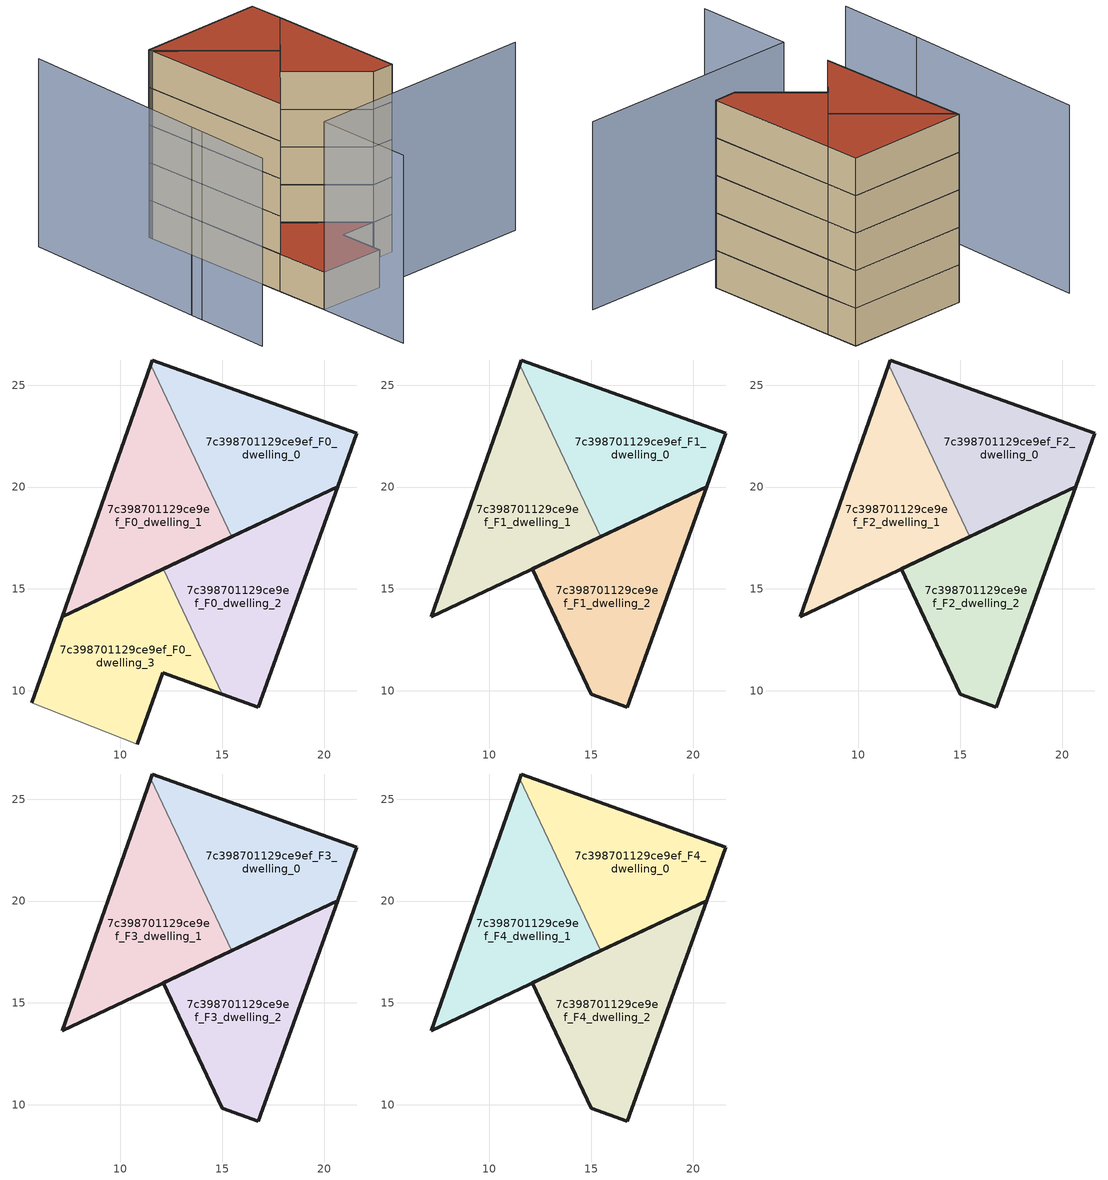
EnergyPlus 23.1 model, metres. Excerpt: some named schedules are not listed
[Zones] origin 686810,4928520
7c398701129ce9ef_F0_dwelling_0
 floor ground (EU_floor_Construction): 20.66,20.02 21.6,22.63 11.57,26.23 11.48,26 15.46,17.57 z0
 wall outside (EU_wall_Construction): 11.48,26 11.57,26.23 21.6,22.63 20.66,20.02 15.46,17.57 z0:3
 wall to 7c398701129ce9ef_F0_dwelling_1 (EU_wall_Construction): 15.46,17.57 11.48,26 z0:3
7c398701129ce9ef_F0_dwelling_1
 floor ground (EU_floor_Construction): 15.46,17.57 11.48,26 7.14,13.64 z0
 wall outside (EU_wall_Construction): 15.46,17.57 7.14,13.64 11.48,26 z0:3
7c398701129ce9ef_F0_dwelling_2
 floor ground (EU_floor_Construction): 16.78,9.2 20.66,20.02 12.11,15.99 15.01,9.84 z0
 wall outside (EU_wall_Construction): 12.11,15.99 20.66,20.02 16.78,9.2 15.01,9.84 z0:3
 wall to 7c398701129ce9ef_F0_dwelling_3 (EU_wall_Construction): 15.01,9.84 12.11,15.99 z0:3
7c398701129ce9ef_F0_dwelling_3
 floor ground (EU_floor_Construction): 15.01,9.84 12.11,15.99 7.14,13.64 5.66,9.42 10.84,7.39 12.09,10.89 z0
 wall outside (EU_wall_Construction): 5.66,9.42 7.14,13.64 12.11,15.99 / 15.01,9.84 12.09,10.89 10.84,7.39 z0:3
 wall adiabatic (EU_wall_Construction): 10.84,7.39 5.66,9.42 z0:3
 roof outside (EU_roof_Construction): 12.11,15.99 15.01,9.84 12.09,10.89 10.84,7.39 5.66,9.42 7.14,13.64 z3
7c398701129ce9ef_F1_dwelling_0
 floor to 7c398701129ce9ef_F0_dwelling_0 (EU_floor_Construction): 20.66,20.02 21.6,22.63 11.57,26.23 11.48,26 15.46,17.57 z3
 wall outside (EU_wall_Construction): 11.48,26 11.57,26.23 21.6,22.63 20.66,20.02 15.46,17.57 z3:6
 wall to 7c398701129ce9ef_F1_dwelling_1 (EU_wall_Construction): 15.46,17.57 11.48,26 z3:6
7c398701129ce9ef_F1_dwelling_1
 floor to 7c398701129ce9ef_F0_dwelling_1 (EU_floor_Construction): 15.46,17.57 11.48,26 7.14,13.64 z3
 wall outside (EU_wall_Construction): 15.46,17.57 7.14,13.64 11.48,26 z3:6
7c398701129ce9ef_F1_dwelling_2
 floor to 7c398701129ce9ef_F0_dwelling_2 (EU_floor_Construction): 16.78,9.2 20.66,20.02 12.11,15.99 15.01,9.84 z3
 wall outside (EU_wall_Construction): 16.78,9.2 15.01,9.84 12.11,15.99 20.66,20.02 16.78,9.2 z3:6
7c398701129ce9ef_F2_dwelling_0
 floor to 7c398701129ce9ef_F1_dwelling_0 (EU_floor_Construction): 20.66,20.02 21.6,22.63 11.57,26.23 11.48,26 15.46,17.57 z6
 wall outside (EU_wall_Construction): 11.48,26 11.57,26.23 21.6,22.63 20.66,20.02 15.46,17.57 z6:9
 wall to 7c398701129ce9ef_F2_dwelling_1 (EU_wall_Construction): 15.46,17.57 11.48,26 z6:9
7c398701129ce9ef_F2_dwelling_1
 floor to 7c398701129ce9ef_F1_dwelling_1 (EU_floor_Construction): 15.46,17.57 11.48,26 7.14,13.64 z6
 wall outside (EU_wall_Construction): 15.46,17.57 7.14,13.64 11.48,26 z6:9
7c398701129ce9ef_F2_dwelling_2
 floor to 7c398701129ce9ef_F1_dwelling_2 (EU_floor_Construction): 16.78,9.2 20.66,20.02 12.11,15.99 15.01,9.84 z6
 wall outside (EU_wall_Construction): 16.78,9.2 15.01,9.84 12.11,15.99 20.66,20.02 16.78,9.2 z6:9
7c398701129ce9ef_F3_dwelling_0
 floor to 7c398701129ce9ef_F2_dwelling_0 (EU_floor_Construction): 20.66,20.02 21.6,22.63 11.57,26.23 11.48,26 15.46,17.57 z9
 wall outside (EU_wall_Construction): 11.48,26 11.57,26.23 21.6,22.63 20.66,20.02 15.46,17.57 z9:12
 wall to 7c398701129ce9ef_F3_dwelling_1 (EU_wall_Construction): 15.46,17.57 11.48,26 z9:12
7c398701129ce9ef_F3_dwelling_1
 floor to 7c398701129ce9ef_F2_dwelling_1 (EU_floor_Construction): 15.46,17.57 11.48,26 7.14,13.64 z9
 wall outside (EU_wall_Construction): 15.46,17.57 7.14,13.64 11.48,26 z9:12
7c398701129ce9ef_F3_dwelling_2
 floor to 7c398701129ce9ef_F2_dwelling_2 (EU_floor_Construction): 16.78,9.2 20.66,20.02 12.11,15.99 15.01,9.84 z9
 wall outside (EU_wall_Construction): 16.78,9.2 15.01,9.84 12.11,15.99 20.66,20.02 16.78,9.2 z9:12
7c398701129ce9ef_F4_dwelling_0
 floor to 7c398701129ce9ef_F3_dwelling_0 (EU_floor_Construction): 20.66,20.02 21.6,22.63 11.57,26.23 11.48,26 15.46,17.57 z12
 wall outside (EU_wall_Construction): 11.48,26 11.57,26.23 21.6,22.63 20.66,20.02 15.46,17.57 z12:15
 wall to 7c398701129ce9ef_F4_dwelling_1 (EU_wall_Construction): 15.46,17.57 11.48,26 z12:15
 roof outside (EU_roof_Construction): 21.6,22.63 20.66,20.02 15.46,17.57 11.48,26 11.57,26.23 z15
7c398701129ce9ef_F4_dwelling_1
 floor to 7c398701129ce9ef_F3_dwelling_1 (EU_floor_Construction): 15.46,17.57 11.48,26 7.14,13.64 z12
 wall outside (EU_wall_Construction): 15.46,17.57 7.14,13.64 11.48,26 z12:15
 roof outside (EU_roof_Construction): 11.48,26 15.46,17.57 7.14,13.64 z15
7c398701129ce9ef_F4_dwelling_2
 floor to 7c398701129ce9ef_F3_dwelling_2 (EU_floor_Construction): 16.78,9.2 20.66,20.02 12.11,15.99 15.01,9.84 z12
 wall outside (EU_wall_Construction): 16.78,9.2 15.01,9.84 12.11,15.99 20.66,20.02 16.78,9.2 z12:15
 roof outside (EU_roof_Construction): 20.66,20.02 16.78,9.2 15.01,9.84 12.11,15.99 z15
shading: 0.74,17.72 -1.93,10.82 / 2.85,1.79 5.66,9.42 / 5.66,9.42 23.97,2.69 / 6.75,32.81 0.34,16.73 z0:15
[Building]
EU S2 Campaign: North Axis=0; Terrain=City; Solar Distribution=FullExterior
[Site:Location]
Bologna: Latitude=44.5; Longitude=11.25; Time Zone=1; Elevation=37
[SizingPeriod:WeatherFileDays]
AnnualSizingPeriod: Begin Month=1; Begin Day of Month=1; End Month=12; End Day of Month=31; Day of Week for Start Day=Monday; Use Weather File Daylight Saving Period=No; Use Weather File Rain and Snow Indicators=No
[MATERIAL]
EU_InternalMass_Material: Roughness=MediumRough; Thickness=0.1; Conductivity=1; Density=1800; Specific Heat=900; Thermal Absorptance=0.9; Solar Absorptance=0.7; Visible Absorptance=0.7
[MATERIAL:NOMASS] Roughness=MediumRough; Thermal Absorptance=0.9; Solar Absorptance=0.7; Visible Absorptance=0.7
Name | Thermal Resistance
EU_wall_NoMass | 0.905828
EU_roof_NoMass | 0.37593
EU_floor_NoMass | 0.67114
[CONSTRUCTION]
EU_wall_Construction: EU_wall_NoMass
EU_roof_Construction: EU_roof_NoMass
EU_floor_Construction: EU_floor_NoMass
EU_InternalMass_Construction: EU_InternalMass_Material
[ZONE] Type=1; Multiplier=1; Ceiling Height=autocalculate; Floor Area=autocalculate; Part of Total Floor Area=Yes
Name | Volume
7c398701129ce9ef_F0_dwelling_0; 7c398701129ce9ef_F1_dwelling_0; 7c398701129ce9ef_F2_dwelling_0; 7c398701129ce9ef_F3_dwelling_0; 7c398701129ce9ef_F4_dwelling_0 | 128.698
7c398701129ce9ef_F0_dwelling_1; 7c398701129ce9ef_F1_dwelling_1; 7c398701129ce9ef_F2_dwelling_1; 7c398701129ce9ef_F3_dwelling_1; 7c398701129ce9ef_F4_dwelling_1 | 128.696
7c398701129ce9ef_F0_dwelling_2; 7c398701129ce9ef_F1_dwelling_2; 7c398701129ce9ef_F2_dwelling_2; 7c398701129ce9ef_F3_dwelling_2; 7c398701129ce9ef_F4_dwelling_2 | 128.69
7c398701129ce9ef_F0_dwelling_3 | 128.694
[INTERNALMASS] Construction=EU_InternalMass_Construction
Name | Zone or ZoneList | Surface Area
7c398701129ce9ef_F0_dwelling_0_EU_InternalMass | 7c398701129ce9ef_F0_dwelling_0 | 42.9002
7c398701129ce9ef_F0_dwelling_1_EU_InternalMass | 7c398701129ce9ef_F0_dwelling_1 | 42.8979
7c398701129ce9ef_F0_dwelling_2_EU_InternalMass | 7c398701129ce9ef_F0_dwelling_2 | 42.8958
7c398701129ce9ef_F0_dwelling_3_EU_InternalMass | 7c398701129ce9ef_F0_dwelling_3 | 42.8978
7c398701129ce9ef_F1_dwelling_0_EU_InternalMass | 7c398701129ce9ef_F1_dwelling_0 | 57.1989
7c398701129ce9ef_F1_dwelling_1_EU_InternalMass | 7c398701129ce9ef_F1_dwelling_1 | 57.1988
7c398701129ce9ef_F1_dwelling_2_EU_InternalMass | 7c398701129ce9ef_F1_dwelling_2 | 57.1997
7c398701129ce9ef_F2_dwelling_0_EU_InternalMass | 7c398701129ce9ef_F2_dwelling_0 | 57.1989
7c398701129ce9ef_F2_dwelling_1_EU_InternalMass | 7c398701129ce9ef_F2_dwelling_1 | 57.1988
7c398701129ce9ef_F2_dwelling_2_EU_InternalMass | 7c398701129ce9ef_F2_dwelling_2 | 57.1997
7c398701129ce9ef_F3_dwelling_0_EU_InternalMass | 7c398701129ce9ef_F3_dwelling_0 | 57.1989
7c398701129ce9ef_F3_dwelling_1_EU_InternalMass | 7c398701129ce9ef_F3_dwelling_1 | 57.1988
7c398701129ce9ef_F3_dwelling_2_EU_InternalMass | 7c398701129ce9ef_F3_dwelling_2 | 57.1997
7c398701129ce9ef_F4_dwelling_0_EU_InternalMass | 7c398701129ce9ef_F4_dwelling_0 | 57.1989
7c398701129ce9ef_F4_dwelling_1_EU_InternalMass | 7c398701129ce9ef_F4_dwelling_1 | 57.1988
7c398701129ce9ef_F4_dwelling_2_EU_InternalMass | 7c398701129ce9ef_F4_dwelling_2 | 57.1997
[OTHEREQUIPMENT] Fuel Type=Electricity; Design Level Calculation Method=Watts/Area; Power per Zone Floor Area=1; Fraction Latent=0; Fraction Radiant=0; Fraction Lost=0; Carbon Dioxide Generation Rate=0; EndUse Subcategory=EU_Step8_InternalGains
Name | Zone or ZoneList or Space or SpaceList | Schedule
EU_Step8_InternalGain_7c398701129ce9ef_F0_dwelling_0_f000 | 7c398701129ce9ef_F0_dwelling_0 | EU_Step8_GainSchedule_7c398701129ce9ef_F0_dwelling_0_f000
EU_Step8_InternalGain_7c398701129ce9ef_F0_dwelling_1_f000 | 7c398701129ce9ef_F0_dwelling_1 | EU_Step8_GainSchedule_7c398701129ce9ef_F0_dwelling_1_f000
EU_Step8_InternalGain_7c398701129ce9ef_F0_dwelling_2_f000 | 7c398701129ce9ef_F0_dwelling_2 | EU_Step8_GainSchedule_7c398701129ce9ef_F0_dwelling_2_f000
EU_Step8_InternalGain_7c398701129ce9ef_F0_dwelling_3_f000 | 7c398701129ce9ef_F0_dwelling_3 | EU_Step8_GainSchedule_7c398701129ce9ef_F0_dwelling_3_f000
EU_Step8_InternalGain_7c398701129ce9ef_F1_dwelling_0_f000 | 7c398701129ce9ef_F1_dwelling_0 | EU_Step8_GainSchedule_7c398701129ce9ef_F1_dwelling_0_f000
EU_Step8_InternalGain_7c398701129ce9ef_F1_dwelling_1_f000 | 7c398701129ce9ef_F1_dwelling_1 | EU_Step8_GainSchedule_7c398701129ce9ef_F1_dwelling_1_f000
EU_Step8_InternalGain_7c398701129ce9ef_F1_dwelling_2_f000 | 7c398701129ce9ef_F1_dwelling_2 | EU_Step8_GainSchedule_7c398701129ce9ef_F1_dwelling_2_f000
EU_Step8_InternalGain_7c398701129ce9ef_F2_dwelling_0_f000 | 7c398701129ce9ef_F2_dwelling_0 | EU_Step8_GainSchedule_7c398701129ce9ef_F2_dwelling_0_f000
EU_Step8_InternalGain_7c398701129ce9ef_F2_dwelling_1_f000 | 7c398701129ce9ef_F2_dwelling_1 | EU_Step8_GainSchedule_7c398701129ce9ef_F2_dwelling_1_f000
EU_Step8_InternalGain_7c398701129ce9ef_F2_dwelling_2_f000 | 7c398701129ce9ef_F2_dwelling_2 | EU_Step8_GainSchedule_7c398701129ce9ef_F2_dwelling_2_f000
EU_Step8_InternalGain_7c398701129ce9ef_F3_dwelling_0_f000 | 7c398701129ce9ef_F3_dwelling_0 | EU_Step8_GainSchedule_7c398701129ce9ef_F3_dwelling_0_f000
EU_Step8_InternalGain_7c398701129ce9ef_F3_dwelling_1_f000 | 7c398701129ce9ef_F3_dwelling_1 | EU_Step8_GainSchedule_7c398701129ce9ef_F3_dwelling_1_f000
EU_Step8_InternalGain_7c398701129ce9ef_F3_dwelling_2_f000 | 7c398701129ce9ef_F3_dwelling_2 | EU_Step8_GainSchedule_7c398701129ce9ef_F3_dwelling_2_f000
EU_Step8_InternalGain_7c398701129ce9ef_F4_dwelling_0_f000 | 7c398701129ce9ef_F4_dwelling_0 | EU_Step8_GainSchedule_7c398701129ce9ef_F4_dwelling_0_f000
EU_Step8_InternalGain_7c398701129ce9ef_F4_dwelling_1_f000 | 7c398701129ce9ef_F4_dwelling_1 | EU_Step8_GainSchedule_7c398701129ce9ef_F4_dwelling_1_f000
EU_Step8_InternalGain_7c398701129ce9ef_F4_dwelling_2_f000 | 7c398701129ce9ef_F4_dwelling_2 | EU_Step8_GainSchedule_7c398701129ce9ef_F4_dwelling_2_f000
[ZONEVENTILATION:DESIGNFLOWRATE] Schedule=EU_AlwaysOn; Design Flow Rate Calculation Method=AirChanges/Hour; Air Changes per Hour=0.73129; Ventilation Type=Natural; Fan Pressure Rise=0; Fan Total Efficiency=1; Constant Term Coefficient=1; Temperature Term Coefficient=0; Velocity Term Coefficient=0; Velocity Squared Term Coefficient=0; Minimum Indoor Temperature=-100; Maximum Indoor Temperature=100; Delta Temperature=-100; Minimum Outdoor Temperature=-100; Maximum Outdoor Temperature=100; Maximum Wind Speed=40
Name | Zone or ZoneList or Space or SpaceList
EU_ConstantAir_7c398701129ce9ef_F0_dwelling_0 | 7c398701129ce9ef_F0_dwelling_0
EU_ConstantAir_7c398701129ce9ef_F0_dwelling_1 | 7c398701129ce9ef_F0_dwelling_1
EU_ConstantAir_7c398701129ce9ef_F0_dwelling_2 | 7c398701129ce9ef_F0_dwelling_2
EU_ConstantAir_7c398701129ce9ef_F0_dwelling_3 | 7c398701129ce9ef_F0_dwelling_3
EU_ConstantAir_7c398701129ce9ef_F1_dwelling_0 | 7c398701129ce9ef_F1_dwelling_0
EU_ConstantAir_7c398701129ce9ef_F1_dwelling_1 | 7c398701129ce9ef_F1_dwelling_1
EU_ConstantAir_7c398701129ce9ef_F1_dwelling_2 | 7c398701129ce9ef_F1_dwelling_2
EU_ConstantAir_7c398701129ce9ef_F2_dwelling_0 | 7c398701129ce9ef_F2_dwelling_0
EU_ConstantAir_7c398701129ce9ef_F2_dwelling_1 | 7c398701129ce9ef_F2_dwelling_1
EU_ConstantAir_7c398701129ce9ef_F2_dwelling_2 | 7c398701129ce9ef_F2_dwelling_2
EU_ConstantAir_7c398701129ce9ef_F3_dwelling_0 | 7c398701129ce9ef_F3_dwelling_0
EU_ConstantAir_7c398701129ce9ef_F3_dwelling_1 | 7c398701129ce9ef_F3_dwelling_1
EU_ConstantAir_7c398701129ce9ef_F3_dwelling_2 | 7c398701129ce9ef_F3_dwelling_2
EU_ConstantAir_7c398701129ce9ef_F4_dwelling_0 | 7c398701129ce9ef_F4_dwelling_0
EU_ConstantAir_7c398701129ce9ef_F4_dwelling_1 | 7c398701129ce9ef_F4_dwelling_1
EU_ConstantAir_7c398701129ce9ef_F4_dwelling_2 | 7c398701129ce9ef_F4_dwelling_2
[HVACTEMPLATE:THERMOSTAT] Constant Heating Setpoint=20; Constant Cooling Setpoint=50
EU_HeatOnly_7c398701129ce9ef_F0_dwelling_0; EU_HeatOnly_7c398701129ce9ef_F0_dwelling_1; EU_HeatOnly_7c398701129ce9ef_F0_dwelling_2; EU_HeatOnly_7c398701129ce9ef_F0_dwelling_3; EU_HeatOnly_7c398701129ce9ef_F1_dwelling_0; EU_HeatOnly_7c398701129ce9ef_F1_dwelling_1; EU_HeatOnly_7c398701129ce9ef_F1_dwelling_2; EU_HeatOnly_7c398701129ce9ef_F2_dwelling_0; EU_HeatOnly_7c398701129ce9ef_F2_dwelling_1; EU_HeatOnly_7c398701129ce9ef_F2_dwelling_2; EU_HeatOnly_7c398701129ce9ef_F3_dwelling_0; EU_HeatOnly_7c398701129ce9ef_F3_dwelling_1; EU_HeatOnly_7c398701129ce9ef_F3_dwelling_2; EU_HeatOnly_7c398701129ce9ef_F4_dwelling_0; EU_HeatOnly_7c398701129ce9ef_F4_dwelling_1; EU_HeatOnly_7c398701129ce9ef_F4_dwelling_2
[HVACTEMPLATE:ZONE:IDEALLOADSAIRSYSTEM] System Availability Schedule=EU_AlwaysOn; Maximum Heating Supply Air Temperature=50; Minimum Cooling Supply Air Temperature=13; Maximum Heating Supply Air Humidity Ratio=0.0156; Minimum Cooling Supply Air Humidity Ratio=0.0077; Heating Limit=NoLimit; Cooling Limit=NoLimit; Heating Availability Schedule=EU_AlwaysOn; Cooling Availability Schedule=EU_CoolingOff; Dehumidification Control Type=ConstantSensibleHeatRatio; Cooling Sensible Heat Ratio=0.7; Dehumidification Setpoint=60; Humidification Control Type=None; Humidification Setpoint=30; Outdoor Air Method=None; Outdoor Air Flow Rate per Person=0.00944; Outdoor Air Flow Rate per Zone Floor Area=0; Outdoor Air Flow Rate per Zone=0; Demand Controlled Ventilation Type=None; Outdoor Air Economizer Type=NoEconomizer; Heat Recovery Type=None; Sensible Heat Recovery Effectiveness=0.7; Latent Heat Recovery Effectiveness=0.65
Name | Template Thermostat
7c398701129ce9ef_F0_dwelling_0 | EU_HeatOnly_7c398701129ce9ef_F0_dwelling_0
7c398701129ce9ef_F0_dwelling_1 | EU_HeatOnly_7c398701129ce9ef_F0_dwelling_1
7c398701129ce9ef_F0_dwelling_2 | EU_HeatOnly_7c398701129ce9ef_F0_dwelling_2
7c398701129ce9ef_F0_dwelling_3 | EU_HeatOnly_7c398701129ce9ef_F0_dwelling_3
7c398701129ce9ef_F1_dwelling_0 | EU_HeatOnly_7c398701129ce9ef_F1_dwelling_0
7c398701129ce9ef_F1_dwelling_1 | EU_HeatOnly_7c398701129ce9ef_F1_dwelling_1
7c398701129ce9ef_F1_dwelling_2 | EU_HeatOnly_7c398701129ce9ef_F1_dwelling_2
7c398701129ce9ef_F2_dwelling_0 | EU_HeatOnly_7c398701129ce9ef_F2_dwelling_0
7c398701129ce9ef_F2_dwelling_1 | EU_HeatOnly_7c398701129ce9ef_F2_dwelling_1
7c398701129ce9ef_F2_dwelling_2 | EU_HeatOnly_7c398701129ce9ef_F2_dwelling_2
7c398701129ce9ef_F3_dwelling_0 | EU_HeatOnly_7c398701129ce9ef_F3_dwelling_0
7c398701129ce9ef_F3_dwelling_1 | EU_HeatOnly_7c398701129ce9ef_F3_dwelling_1
7c398701129ce9ef_F3_dwelling_2 | EU_HeatOnly_7c398701129ce9ef_F3_dwelling_2
7c398701129ce9ef_F4_dwelling_0 | EU_HeatOnly_7c398701129ce9ef_F4_dwelling_0
7c398701129ce9ef_F4_dwelling_1 | EU_HeatOnly_7c398701129ce9ef_F4_dwelling_1
7c398701129ce9ef_F4_dwelling_2 | EU_HeatOnly_7c398701129ce9ef_F4_dwelling_2
[SIZING:ZONE] Zone Cooling Design Supply Air Temperature Input Method=SupplyAirTemperature; Zone Cooling Design Supply Air Temperature=13; Zone Heating Design Supply Air Temperature Input Method=SupplyAirTemperature; Zone Heating Design Supply Air Temperature=50; Zone Cooling Design Supply Air Humidity Ratio=0.008; Zone Heating Design Supply Air Humidity Ratio=0.008; Cooling Design Air Flow Method=DesignDay; Cooling Design Air Flow Rate=0; Cooling Minimum Air Flow per Zone Floor Area=0.000762; Cooling Minimum Air Flow=0; Cooling Minimum Air Flow Fraction=0.2; Heating Design Air Flow Method=DesignDay; Heating Design Air Flow Rate=0; Heating Maximum Air Flow per Zone Floor Area=0.002032; Heating Maximum Air Flow=0.141576; Heating Maximum Air Flow Fraction=0.3; Account for Dedicated Outdoor Air System=No; Dedicated Outdoor Air System Control Strategy=NeutralSupplyAir; Dedicated Outdoor Air Low Setpoint Temperature for Design=autosize; Dedicated Outdoor Air High Setpoint Temperature for Design=autosize; Zone Load Sizing Method=Sensible Load Only No Latent Load; Zone Latent Cooling Design Supply Air Humidity Ratio Input Method=HumidityRatioDifference; Zone Cooling Design Supply Air Humidity Ratio Difference=0.005; Zone Latent Heating Design Supply Air Humidity Ratio Input Method=HumidityRatioDifference; Zone Humidification Design Supply Air Humidity Ratio Difference=0.005
7c398701129ce9ef_F0_dwelling_0; 7c398701129ce9ef_F0_dwelling_1; 7c398701129ce9ef_F0_dwelling_2; 7c398701129ce9ef_F0_dwelling_3; 7c398701129ce9ef_F1_dwelling_0; 7c398701129ce9ef_F1_dwelling_1; 7c398701129ce9ef_F1_dwelling_2; 7c398701129ce9ef_F2_dwelling_0; 7c398701129ce9ef_F2_dwelling_1; 7c398701129ce9ef_F2_dwelling_2; 7c398701129ce9ef_F3_dwelling_0; 7c398701129ce9ef_F3_dwelling_1; 7c398701129ce9ef_F3_dwelling_2; 7c398701129ce9ef_F4_dwelling_0; 7c398701129ce9ef_F4_dwelling_1; 7c398701129ce9ef_F4_dwelling_2
[SCHEDULE:FILE] Column Number=1; Rows to Skip at Top=0; Number of Hours of Data=8760; Column Separator=Comma; Interpolate to Timestep=No; Minutes per Item=60; Adjust Schedule for Daylight Savings=Yes
Name | File
EU_Step8_GainSchedule_7c398701129ce9ef_F0_dwelling_0_f000 | ../../schedules/7c398701129ce9ef/7c398701129ce9ef_F0_dwelling_0_f000_gain.csv
EU_Step8_GainSchedule_7c398701129ce9ef_F0_dwelling_1_f000 | ../../schedules/7c398701129ce9ef/7c398701129ce9ef_F0_dwelling_1_f000_gain.csv
EU_Step8_GainSchedule_7c398701129ce9ef_F0_dwelling_2_f000 | ../../schedules/7c398701129ce9ef/7c398701129ce9ef_F0_dwelling_2_f000_gain.csv
EU_Step8_GainSchedule_7c398701129ce9ef_F0_dwelling_3_f000 | ../../schedules/7c398701129ce9ef/7c398701129ce9ef_F0_dwelling_3_f000_gain.csv
EU_Step8_GainSchedule_7c398701129ce9ef_F1_dwelling_0_f000 | ../../schedules/7c398701129ce9ef/7c398701129ce9ef_F1_dwelling_0_f000_gain.csv
EU_Step8_GainSchedule_7c398701129ce9ef_F1_dwelling_1_f000 | ../../schedules/7c398701129ce9ef/7c398701129ce9ef_F1_dwelling_1_f000_gain.csv
EU_Step8_GainSchedule_7c398701129ce9ef_F1_dwelling_2_f000 | ../../schedules/7c398701129ce9ef/7c398701129ce9ef_F1_dwelling_2_f000_gain.csv
EU_Step8_GainSchedule_7c398701129ce9ef_F2_dwelling_0_f000 | ../../schedules/7c398701129ce9ef/7c398701129ce9ef_F2_dwelling_0_f000_gain.csv
